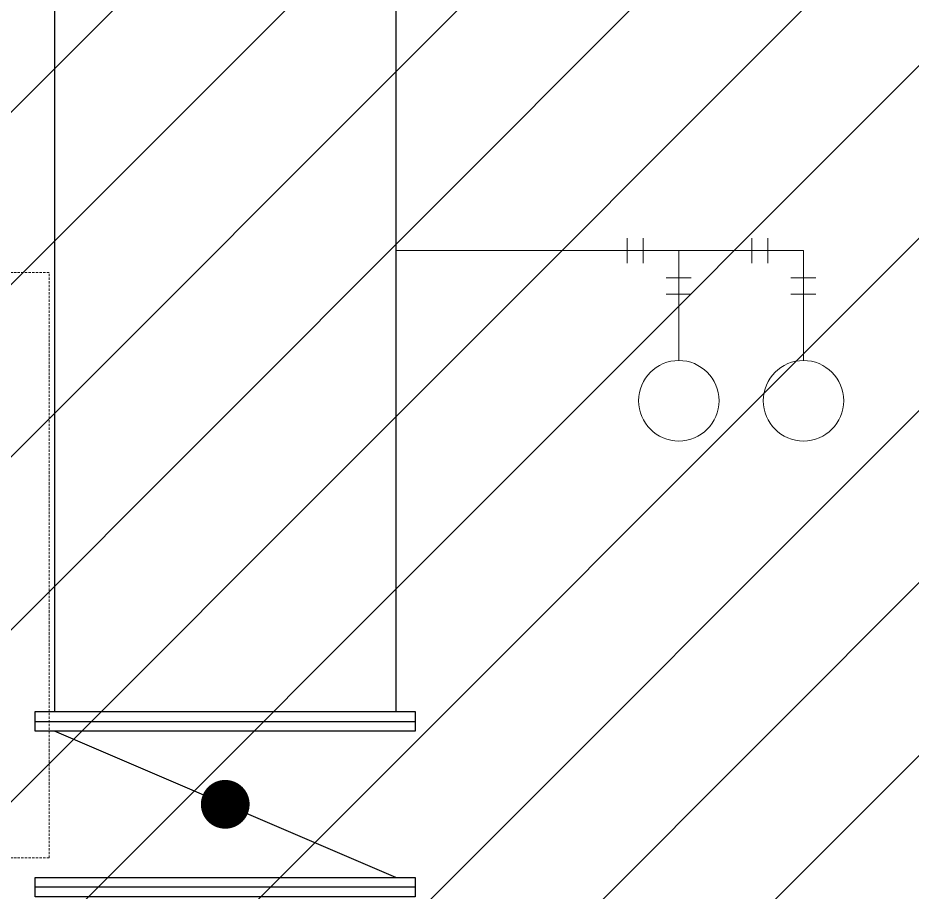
# Model space of a CAD drawing. Header units: inches. Extents: x 65856 to 131389, y 84027 to 134980.
# Drawn here: x 121989 to 123824, y 102241 to 104033 of the extents above; entities that cross this region are included whole.
import ezdxf

# ---------------------------------------------------------------- set-up
doc = ezdxf.new("R2010")
doc.units = ezdxf.units.IN
doc.header["$MEASUREMENT"] = 0
doc.linetypes.add('CENTER', pattern=[2, 1.25, -0.25, 0.25, -0.25])
doc.linetypes.add('HIDDENX2', pattern=[0.75, 0.5, -0.25])
doc.layers.add('DIM', color=251, linetype='Continuous', lineweight=0)
doc.layers.add('M-HVAC-EQPM-NEW', color=5, linetype='Continuous')
doc.layers.add('M-X-BKGD', color=8, linetype='Continuous')

# ---------------------------------------------------------------- blocks, each defined once
blk = doc.blocks.new('123')
at = {"layer": 'DIM', "linetype": 'HIDDENX2', "lineweight": 0, "ltscale": 10}
blk.add_lwpolyline([(-775270.9, -1065742.7), (-776470.9, -1065742.7), (-776470.9, -1066692.7), (-775270.9, -1066692.7)], close=True, dxfattribs=at)
blk.add_lwpolyline([(-775270.9, -1065742.7), (-776470.9, -1065742.7), (-776470.9, -1066692.7), (-775270.9, -1066692.7)], close=True, dxfattribs=at)
blk = doc.blocks.new('PT-PA')
at = {"layer": 'DIM', "color": 2}
for p, q in [((175464.7, 21566.2), (175464.7, 20729.8)), ((175490.3, 21091.7), (175439.1, 21091.7)), ((175490.3, 21058.6), (175439.1, 21058.6)), ((175375.4, 21011.8), (175375.4, 20960.5)), ((175408.5, 21011.8), (175408.5, 20960.5)), ((175464.7, 20985.6), (175239.3, 20985.6)), ((175490.3, 20835.9), (175439.1, 20835.9)), ((175490.3, 20802.8), (175439.1, 20802.8)), ((175375.4, 20755.9), (175375.4, 20704.7)), ((175408.5, 20755.9), (175408.5, 20704.7)), ((175464.7, 20729.8), (175239.3, 20729.8))]:
    blk.add_line(p, q, dxfattribs=at)
for centre in [(175156.7, 20985.6), (175156.7, 20729.8)]:
    blk.add_circle(centre, 82.6, dxfattribs=at)

msp = doc.modelspace()

# ---------------------------------------------------------------- hatches: boundary and pattern name
at = {"layer": 'M-HVAC-EQPM-NEW'}
h = msp.add_hatch(dxfattribs=at)
h.set_pattern_fill('ANSI31', color=8, scale=2000)
h.set_pattern_definition([(45, (-70994.24, -96907.33), (-176.7767, 176.7767), [])])
h.paths.add_polyline_path([(113332, 112105.4), (128502.5, 112216.3), (128502.5, 109594.2), (128492, 100218.8), (113321.5, 100107.9)])

# ---------------------------------------------------------------- linework, layer by layer
at = {"layer": 'M-X-BKGD', "color": 8, "linetype": 'Continuous', "ltscale": 10}
for p, q in [((122064.4, 105070.8), (122064.4, 102610.5)), ((122764.4, 105070.8), (122764.4, 102610.5))]:
    msp.add_line(p, q, dxfattribs=at)
at = {"layer": 'M-X-BKGD', "color": 8, "linetype": 'Continuous', "ltscale": 3.5}
msp.add_line((122024.4, 102590.5), (122804.4, 102590.5), dxfattribs=at)
at = {"layer": 'M-X-BKGD', "color": 251, "true_color": 0x636466}
msp.add_line((122764.4, 102270.5), (122064.4, 102570.5), dxfattribs=at)
at = {"layer": 'M-X-BKGD', "color": 251, "linetype": 'Continuous', "ltscale": 3.5, "true_color": 0x636466}
msp.add_line((122804.4, 102250.5), (122024.4, 102250.5), dxfattribs=at)
at = {"layer": 'M-X-BKGD', "color": 8, "linetype": 'Continuous', "ltscale": 3.5}
msp.add_lwpolyline([(122024.4, 102570.5), (122024.4, 102610.5), (122804.4, 102610.5), (122804.4, 102570.5)], close=True, dxfattribs=at)
at = {"layer": 'M-X-BKGD', "color": 8, "linetype": 'CENTER', "const_width": 50}
msp.add_lwpolyline([(122414.4, 102395.5, 1), (122414.4, 102445.5, 1)], format="xyb", close=True, dxfattribs=at)
at = {"layer": 'M-X-BKGD', "color": 251, "linetype": 'Continuous', "ltscale": 3.5, "true_color": 0x636466}
msp.add_lwpolyline([(122804.4, 102270.5), (122804.4, 102230.5), (122024.4, 102230.5), (122024.4, 102270.5)], close=True, dxfattribs=at)

# ---------------------------------------------------------------- block references
at = {"layer": 'M-X-BKGD', "rotation": 90}
msp.add_blockref('123', (-944639.4, 878781.7), dxfattribs=at)
at = {"layer": 'M-X-BKGD', "color": 8, "rotation": 90}
msp.add_blockref('PT-PA', (144330.6, -71908.7), dxfattribs=at)

doc.saveas('drawing.dxf')
